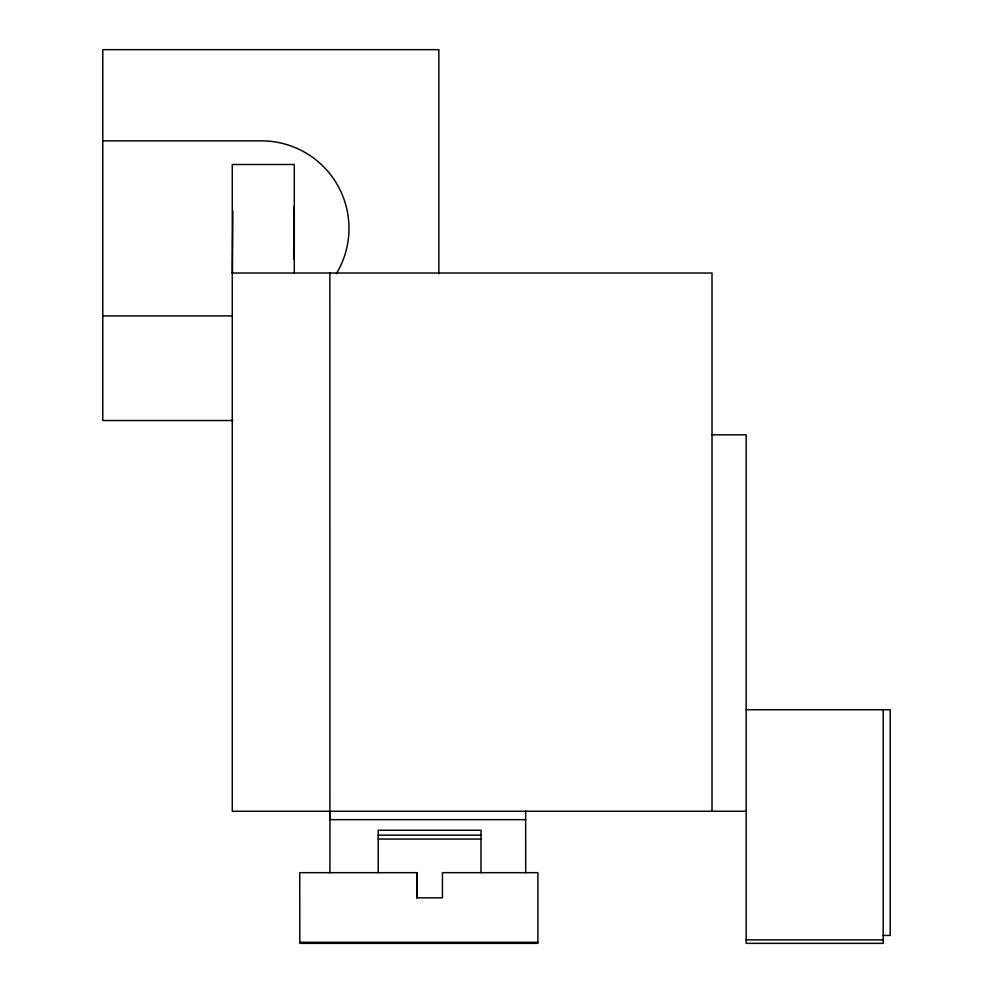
<?xml version="1.0" encoding="UTF-8"?>
<svg xmlns="http://www.w3.org/2000/svg" width="993" height="993" viewBox="0 0 993 993"><rect width="100%" height="100%" fill="white"/><g stroke="black" fill="none" stroke-linecap="round" stroke-linejoin="round"><path stroke-width="1.49" d="M232.424 273.013L232.858 211.112M293.643 259.372L294.288 206.184M102.8 140.845L261.457 140.845A87.533 87.533 0 0 1 336.304 273.758M232.275 273.013L712.018 273.013L712.018 811.269M102.8 315.911L232.188 315.911M232.772 420.523L102.8 420.523L102.8 49.65L438.856 49.65L438.856 273.857M712.018 434.835L746.165 434.835L746.165 943.35L883.199 943.35L883.199 709.722M746.165 709.722L890.2 709.722L890.2 935.443L883.199 935.443M746.165 811.269L232.275 811.269L232.275 164.503L294.288 164.503L294.288 273.013M525.657 819.647L329.924 819.647L329.85 273.013M378.209 835.15L480.972 835.15M378.209 839.06L481.022 839.06M416.799 872.673L299.762 872.673L299.812 943.35L537.896 943.35L537.896 872.673L442.444 872.673L442.444 897.846L416.75 897.846L416.75 872.673L416.799 897.846M746.165 939.875L883.199 939.875M299.762 942.283L537.846 942.283M525.657 811.157L525.707 872.673M480.972 872.673L480.972 830.26L378.209 830.26L378.209 872.673M329.974 811.157L329.924 872.673"/></g></svg>
